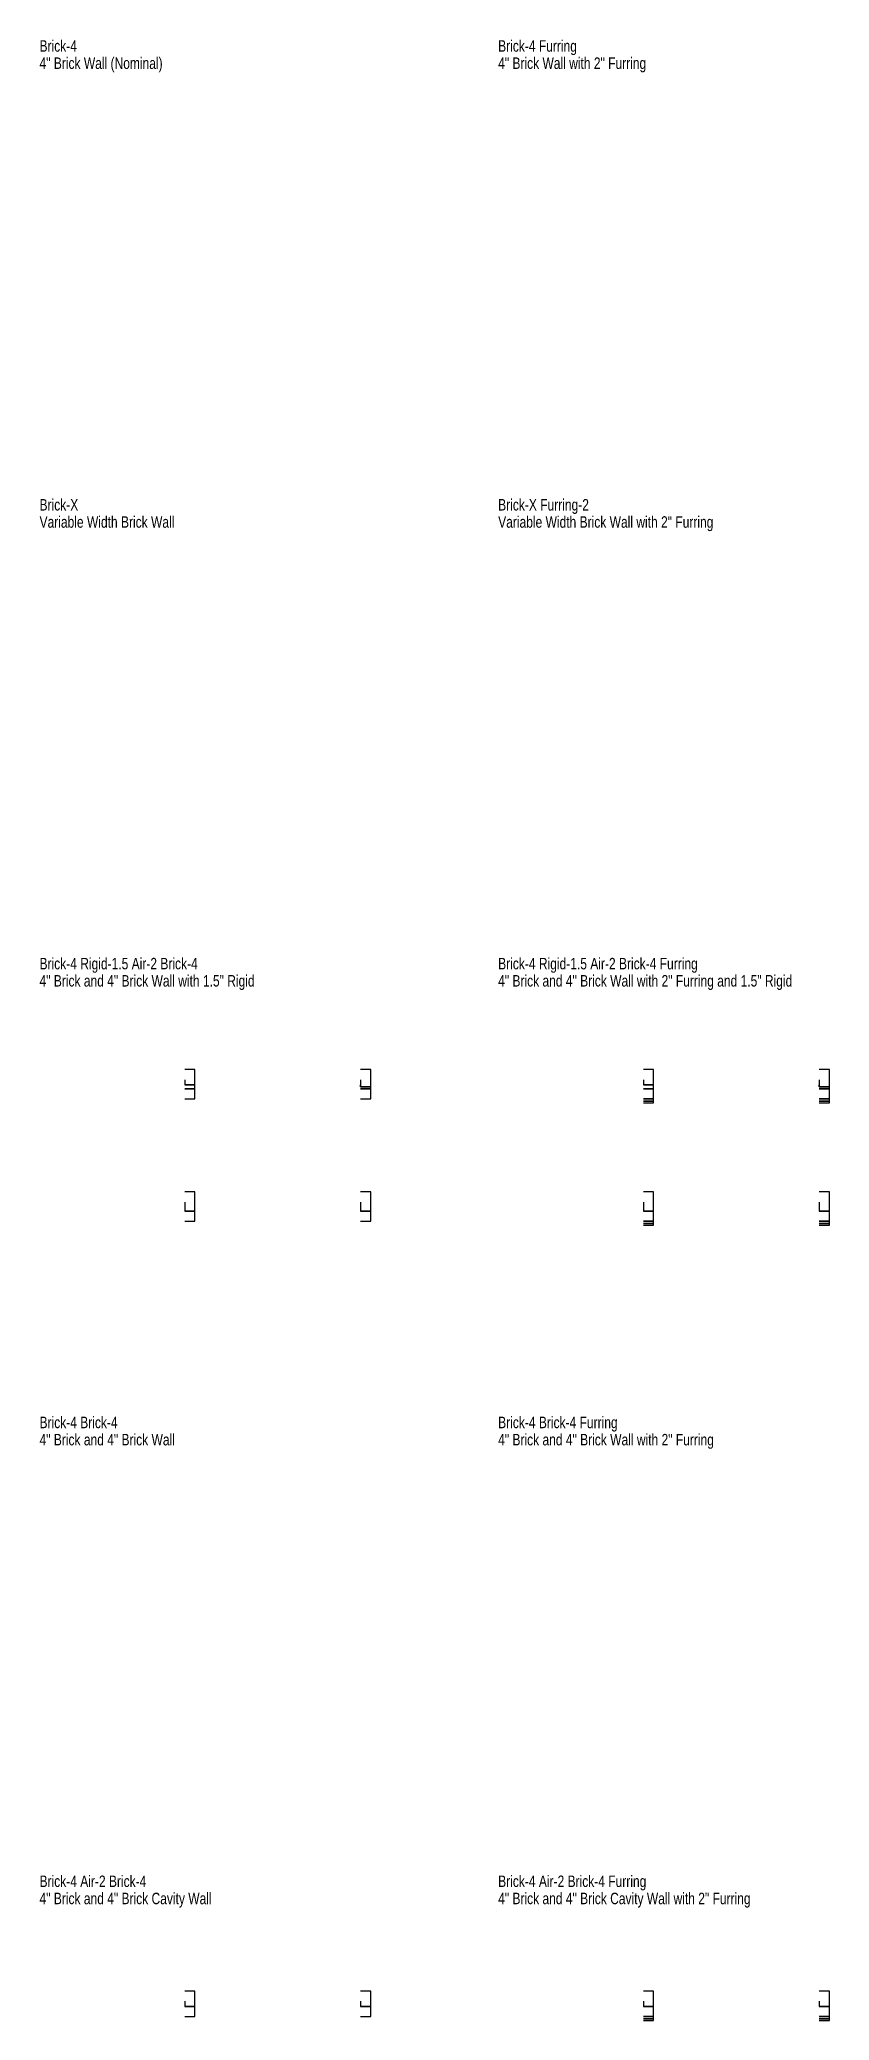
# Model space of a CAD drawing. Header units: inches. Extents: x 2 to 312, y 0 to 777.
import ezdxf

# ---------------------------------------------------------------- set-up
doc = ezdxf.new("R2010")
doc.units = ezdxf.units.IN
doc.header["$LTSCALE"] = 0.5
doc.header["$MEASUREMENT"] = 0
doc.linetypes.add('HIDDEN', pattern=[0.375, 0.25, -0.125])
doc.layers.add('X-WallDescriptions', color=5, linetype='HIDDEN')
doc.layers.add('X-WallEndcapPolylines', color=6, linetype='Continuous')
doc.styles.add('Title', font='ARIAL.TTF', dxfattribs={"width": 0.75})

msp = doc.modelspace()

# ---------------------------------------------------------------- linework, layer by layer
at = {"layer": 'X-WallEndcapPolylines'}
for points in [[(58.69, 369), (58.69, 367), (62.69, 367), (62.69, 373), (58.69, 373)], [(127.69, 369), (127.69, 366.25), (131.69, 366.25), (131.69, 373), (127.69, 373)], [(238.69, 369), (238.69, 367), (242.69, 367), (242.69, 373), (238.69, 373)], [(307.69, 369), (307.69, 366.25), (311.69, 366.25), (311.69, 373), (307.69, 373)], [(58.69, 365.5), (62.69, 365.5), (62.69, 367), (58.69, 367)], [(58.69, 361.5), (62.69, 361.5), (62.69, 365.5), (58.69, 365.5)], [(127.69, 365.5), (131.69, 365.5), (131.69, 366.25), (127.69, 366.25), (127.69, 367)], [(127.69, 361.5), (131.69, 361.5), (131.69, 365.5), (127.69, 365.5)], [(238.69, 365.5), (242.69, 365.5), (242.69, 367), (238.69, 367)], [(238.69, 361.5), (242.69, 361.5), (242.69, 365.5), (238.69, 365.5)], [(307.69, 365.5), (311.69, 365.5), (311.69, 366.25), (307.69, 366.25), (307.69, 367)], [(307.69, 361.5), (311.69, 361.5), (311.69, 365.5), (307.69, 365.5)], [(238.69, 360.63), (242.69, 360.63), (242.69, 361.5), (238.69, 361.5)], [(238.69, 360), (242.69, 360), (242.69, 360.63), (238.69, 360.63)], [(307.69, 360.63), (311.69, 360.63), (311.69, 361.5), (307.69, 361.5)], [(307.69, 360), (311.69, 360), (311.69, 360.63), (307.69, 360.63)], [(58.69, 321), (58.69, 317.5), (62.69, 317.5), (62.69, 325), (58.69, 325)], [(127.69, 321), (127.69, 317.5), (131.69, 317.5), (131.69, 325), (127.69, 325)], [(238.69, 321), (238.69, 317.5), (242.69, 317.5), (242.69, 325), (238.69, 325)], [(307.69, 321), (307.69, 317.5), (311.69, 317.5), (311.69, 325), (307.69, 325)], [(58.69, 313.5), (62.69, 313.5), (62.69, 317.5), (58.69, 317.5)], [(127.69, 313.5), (131.69, 313.5), (131.69, 317.5), (127.69, 317.5)], [(238.69, 313.5), (242.69, 313.5), (242.69, 317.5), (238.69, 317.5)], [(238.69, 312.63), (242.69, 312.63), (242.69, 313.5), (238.69, 313.5)], [(238.69, 312), (242.69, 312), (242.69, 312.63), (238.69, 312.63)], [(307.69, 313.5), (311.69, 313.5), (311.69, 317.5), (307.69, 317.5)], [(307.69, 312.63), (311.69, 312.63), (311.69, 313.5), (307.69, 313.5)], [(307.69, 312), (311.69, 312), (311.69, 312.63), (307.69, 312.63)], [(58.69, 7.5), (58.69, 5.5), (62.69, 5.5), (62.69, 11.5), (58.69, 11.5)], [(127.69, 7.5), (127.69, 5.5), (131.69, 5.5), (131.69, 11.5), (127.69, 11.5)], [(238.69, 7.5), (238.69, 5.5), (242.69, 5.5), (242.69, 11.5), (238.69, 11.5)], [(307.69, 7.5), (307.69, 5.5), (311.69, 5.5), (311.69, 11.5), (307.69, 11.5)], [(58.69, 1.5), (62.69, 1.5), (62.69, 5.5), (58.69, 5.5)], [(127.69, 1.5), (131.69, 1.5), (131.69, 5.5), (127.69, 5.5)], [(238.69, 1.5), (242.69, 1.5), (242.69, 5.5), (238.69, 5.5)], [(238.69, 0.63), (242.69, 0.63), (242.69, 1.5), (238.69, 1.5)], [(238.69, 0), (242.69, 0), (242.69, 0.63), (238.69, 0.63)], [(307.69, 1.5), (311.69, 1.5), (311.69, 5.5), (307.69, 5.5)], [(307.69, 0.63), (311.69, 0.63), (311.69, 1.5), (307.69, 1.5)], [(307.69, 0), (311.69, 0), (311.69, 0.63), (307.69, 0.63)]]:
    msp.add_lwpolyline(points, dxfattribs=at)

# ---------------------------------------------------------------- texts
at = {"layer": 'X-WallDescriptions', "style": 'Title', "width": 0.75}
for s, p in [('Brick-4', (1.69, 772.33)), ('Brick-4 Furring', (181.69, 772.33)), ('4" Brick Wall (Nominal)', (1.69, 765.58)), ('4" Brick Wall with 2" Furring', (181.69, 765.58)), ('Brick-X', (1.69, 592.33)), ('Brick-X Furring-2', (181.69, 592.33)), ('Variable Width Brick Wall', (1.69, 585.58)), ('Variable Width Brick Wall with 2" Furring', (181.69, 585.58)), ('Brick-4 Rigid-1.5 Air-2 Brick-4', (1.69, 412.33)), ('Brick-4 Rigid-1.5 Air-2 Brick-4 Furring', (181.69, 412.33)), ('4" Brick and 4" Brick Wall with 1.5" Rigid', (1.69, 405.58)), ('4" Brick and 4" Brick Wall with 2" Furring and 1.5" Rigid', (181.69, 405.58)), ('Brick-4 Brick-4', (1.69, 232.33)), ('Brick-4 Brick-4 Furring', (181.69, 232.33)), ('4" Brick and 4" Brick Wall', (1.69, 225.58)), ('4" Brick and 4" Brick Wall with 2" Furring', (181.69, 225.58)), ('Brick-4 Air-2 Brick-4', (1.69, 52.33)), ('Brick-4 Air-2 Brick-4 Furring', (181.69, 52.33)), ('4" Brick and 4" Brick Cavity Wall', (1.69, 45.58)), ('4" Brick and 4" Brick Cavity Wall with 2" Furring', (181.69, 45.58))]:
    msp.add_text(s, height=4.5, dxfattribs=at).set_placement(p)

doc.saveas('drawing.dxf')
